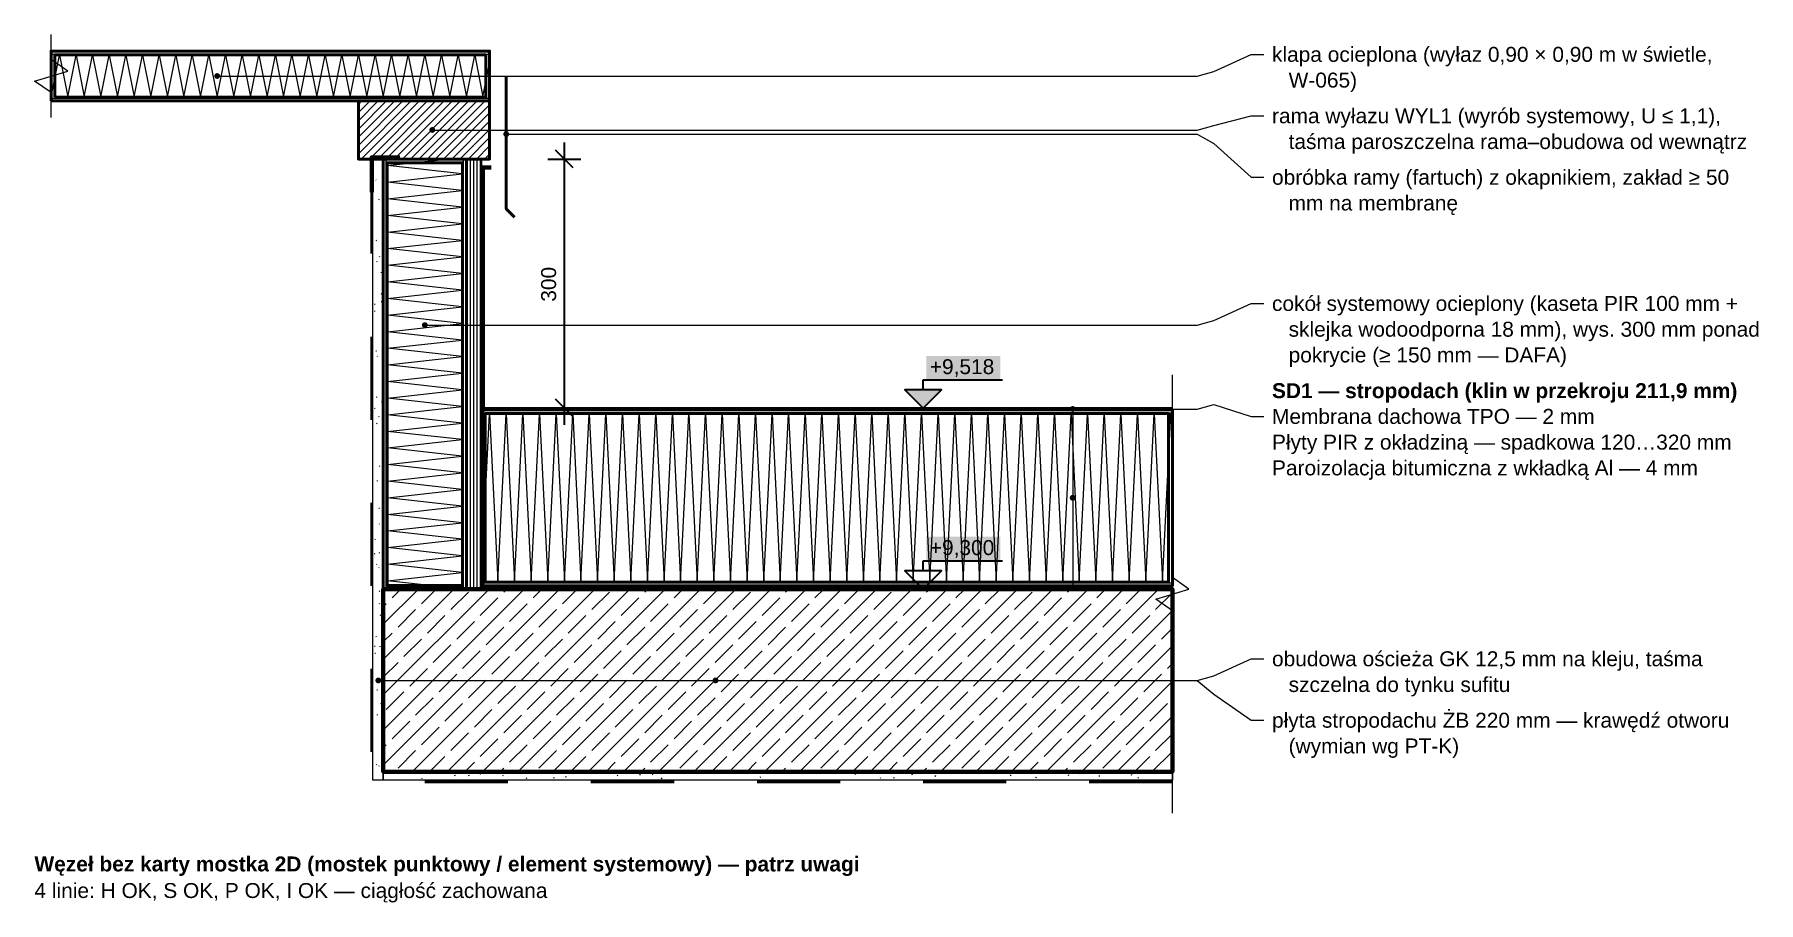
# Model space of a CAD drawing. Header units: metres. Extents: x -0.4 to 23.8, y -0.4 to 0.7.
# Drawn here: x -0.42 to 1.656, y -0.377 to 0.668 of the extents above.
import ezdxf

# ---------------------------------------------------------------- set-up
doc = ezdxf.new("R2010")
doc.units = ezdxf.units.M
doc.linetypes.add('KRESKOWA', pattern=[5.25, 4.2, -1.05])
for name, color, linetype, lineweight, true_color in [('A-DET-HYDRO', 5, 'Continuous', 50, 0x1565c0), ('A-DET-IZOL', 30, 'Continuous', 35, 0xef6c00), ('A-DET-PARO', 6, 'Continuous', 35, 0x7b1fa2), ('A-DET-SZCZEL', 1, 'KRESKOWA', 35, 0xd32f2f)]:
    doc.layers.add(name, color=color, linetype=linetype, lineweight=lineweight, true_color=true_color)
for name, color, linetype, lineweight in [('A-DET-OBROBKI', 7, 'Continuous', 35), ('A-DET-OPIS', 2, 'Continuous', 25), ('A-DET-PRZERWA', 8, 'Continuous', 25), ('A-DET-TASMA', 6, 'Continuous', 50), ('A-KRESKOWANIE', 8, 'Continuous', 18), ('A-MASKA', 7, 'Continuous', 18), ('A-OPISY', 2, 'Continuous', 25), ('A-RZEDNE', 1, 'Continuous', 25), ('A-SCIANY-IZOL', 4, 'Continuous', 35), ('A-SCIANY-KONSTR', 7, 'Continuous', 50), ('A-SCIANY-WYK', 8, 'Continuous', 18), ('A-WARSTWY', 8, 'Continuous', 25), ('A-WYMIARY', 1, 'Continuous', 25)]:
    doc.layers.add(name, color=color, linetype=linetype, lineweight=lineweight)
doc.styles.add('PL_ARIAL', font='arial.ttf')
doc.styles.add('PL_ARIAL_B', font='arialbd.ttf')

msp = doc.modelspace()

# ---------------------------------------------------------------- hatches: boundary and pattern name
at = {"layer": 'A-MASKA', "true_color": 0xffffff}
for points in [[(0.654, 0.251), (0.7427, 0.251), (0.7427, 0.2809), (0.654, 0.2809)], [(0.654, 0.033), (0.7427, 0.033), (0.7427, 0.063), (0.654, 0.063)]]:
    msp.add_hatch(color=7, dxfattribs=at).paths.add_polyline_path(points)
at = {"layer": 'A-OPISY', "true_color": 0x000000}
for points in [[(-0.1965, 0.6179), (-0.1966, 0.6189), (-0.197, 0.6197), (-0.1975, 0.6204), (-0.1983, 0.621), (-0.1991, 0.6213), (-0.2, 0.6214), (-0.2009, 0.6213), (-0.2018, 0.621), (-0.2025, 0.6204), (-0.203, 0.6197), (-0.2034, 0.6189), (-0.2035, 0.6179), (-0.2034, 0.617), (-0.203, 0.6162), (-0.2025, 0.6155), (-0.2018, 0.6149), (-0.2009, 0.6146), (-0.2, 0.6144), (-0.1991, 0.6146), (-0.1983, 0.6149), (-0.1975, 0.6155), (-0.197, 0.6162), (-0.1966, 0.617)], [(0.0625, 0.5529), (0.0624, 0.5539), (0.062, 0.5547), (0.0615, 0.5554), (0.0607, 0.556), (0.0599, 0.5563), (0.059, 0.5564), (0.0581, 0.5563), (0.0573, 0.556), (0.0565, 0.5554), (0.056, 0.5547), (0.0556, 0.5539), (0.0555, 0.5529), (0.0556, 0.552), (0.056, 0.5512), (0.0565, 0.5505), (0.0573, 0.5499), (0.0581, 0.5496), (0.059, 0.5494), (0.0599, 0.5496), (0.0607, 0.5499), (0.0615, 0.5505), (0.062, 0.5512), (0.0624, 0.552)], [(0.1515, 0.5479), (0.1514, 0.5489), (0.151, 0.5497), (0.1505, 0.5504), (0.1498, 0.551), (0.1489, 0.5513), (0.148, 0.5514), (0.1471, 0.5513), (0.1463, 0.551), (0.1455, 0.5504), (0.145, 0.5497), (0.1446, 0.5489), (0.1445, 0.5479), (0.1446, 0.547), (0.145, 0.5462), (0.1455, 0.5455), (0.1463, 0.5449), (0.1471, 0.5446), (0.148, 0.5444), (0.1489, 0.5446), (0.1498, 0.5449), (0.1505, 0.5455), (0.151, 0.5462), (0.1514, 0.547)], [(0.0535, 0.3179), (0.0534, 0.3189), (0.053, 0.3197), (0.0525, 0.3204), (0.0517, 0.321), (0.0509, 0.3213), (0.05, 0.3214), (0.0491, 0.3213), (0.0483, 0.321), (0.0475, 0.3204), (0.047, 0.3197), (0.0466, 0.3189), (0.0465, 0.3179), (0.0466, 0.317), (0.047, 0.3162), (0.0475, 0.3155), (0.0483, 0.3149), (0.0491, 0.3146), (0.05, 0.3144), (0.0509, 0.3146), (0.0517, 0.3149), (0.0525, 0.3155), (0.053, 0.3162), (0.0534, 0.317)], [(0.8335, 0.2169), (0.8334, 0.2179), (0.833, 0.2187), (0.8325, 0.2194), (0.8317, 0.22), (0.8309, 0.2203), (0.83, 0.2204), (0.8291, 0.2203), (0.8282, 0.22), (0.8275, 0.2194), (0.827, 0.2187), (0.8266, 0.2179), (0.8265, 0.2169), (0.8266, 0.216), (0.827, 0.2152), (0.8275, 0.2145), (0.8282, 0.2139), (0.8291, 0.2136), (0.83, 0.2134), (0.8309, 0.2136), (0.8317, 0.2139), (0.8325, 0.2145), (0.833, 0.2152), (0.8334, 0.216)], [(0.8335, 0.11), (0.8334, 0.1109), (0.833, 0.1117), (0.8325, 0.1124), (0.8317, 0.113), (0.8309, 0.1134), (0.83, 0.1135), (0.8291, 0.1134), (0.8282, 0.113), (0.8275, 0.1124), (0.827, 0.1117), (0.8266, 0.1109), (0.8265, 0.11), (0.8266, 0.1091), (0.827, 0.1082), (0.8275, 0.1075), (0.8282, 0.1069), (0.8291, 0.1066), (0.83, 0.1065), (0.8309, 0.1066), (0.8317, 0.1069), (0.8325, 0.1075), (0.833, 0.1082), (0.8334, 0.1091)], [(0.8335, 0.002), (0.8334, 0.0029), (0.833, 0.0037), (0.8325, 0.0045), (0.8317, 0.005), (0.8309, 0.0054), (0.83, 0.0055), (0.8291, 0.0054), (0.8282, 0.005), (0.8275, 0.0045), (0.827, 0.0037), (0.8266, 0.0029), (0.8265, 0.002), (0.8266, 0.0011), (0.827, 0.0002), (0.8275, -0.0005), (0.8282, -0.001), (0.8291, -0.0014), (0.83, -0.0015), (0.8309, -0.0014), (0.8317, -0.001), (0.8325, -0.0005), (0.833, 0.0002), (0.8334, 0.0011)], [(-0.0025, -0.11), (-0.0026, -0.1091), (-0.003, -0.1082), (-0.0035, -0.1075), (-0.0043, -0.107), (-0.0051, -0.1066), (-0.006, -0.1065), (-0.0069, -0.1066), (-0.0078, -0.107), (-0.0085, -0.1075), (-0.009, -0.1082), (-0.0094, -0.1091), (-0.0095, -0.11), (-0.0094, -0.1109), (-0.009, -0.1118), (-0.0085, -0.1125), (-0.0078, -0.113), (-0.0069, -0.1134), (-0.006, -0.1135), (-0.0051, -0.1134), (-0.0043, -0.113), (-0.0035, -0.1125), (-0.003, -0.1118), (-0.0026, -0.1109)], [(0.4035, -0.11), (0.4034, -0.1091), (0.403, -0.1082), (0.4025, -0.1075), (0.4017, -0.107), (0.4009, -0.1066), (0.4, -0.1065), (0.3991, -0.1066), (0.3983, -0.107), (0.3975, -0.1075), (0.397, -0.1082), (0.3966, -0.1091), (0.3965, -0.11), (0.3966, -0.1109), (0.397, -0.1118), (0.3975, -0.1125), (0.3983, -0.113), (0.3991, -0.1134), (0.4, -0.1135), (0.4009, -0.1134), (0.4017, -0.113), (0.4025, -0.1125), (0.403, -0.1118), (0.4034, -0.1109)]]:
    msp.add_hatch(color=7, dxfattribs=at).paths.add_polyline_path(points)
at = {"layer": 'A-RZEDNE', "true_color": 0x000000}
msp.add_hatch(color=7, dxfattribs=at).paths.add_polyline_path([(0.65, 0.2179), (0.672, 0.2399), (0.628, 0.2399)])

# ---------------------------------------------------------------- linework, layer by layer
at = {"layer": 'A-DET-HYDRO', "linetype": 'Continuous', "lineweight": 70, "ltscale": 0.01, "true_color": 0x1565c0, "flags": 128}
for points in [[(0.95, 0.2169), (0.12, 0.2169), (0.12, 0.5079), (0.13, 0.5079)], [(0.118, 0.2169), (0.95, 0.2169)]]:
    msp.add_lwpolyline(points, dxfattribs=at)
at = {"layer": 'A-DET-IZOL', "lineweight": 50, "ltscale": 0.01, "true_color": 0xef6c00}
for points in [[(-0.3955, 0.5924), (-0.3955, 0.6434), (0.1235, 0.6434), (0.1235, 0.5924)], [(0.0955, 0.0045), (0.0045, 0.0045), (0.0045, 0.5134), (0.0955, 0.5134)], [(0.9455, 0.2114), (0.9455, 0.0085), (0.1225, 0.0085), (0.1225, 0.2114)]]:
    msp.add_lwpolyline(points, close=True, dxfattribs=at)
at = {"layer": 'A-DET-OBROBKI', "lineweight": 50, "ltscale": 0.01, "true_color": 0x000000}
msp.add_lwpolyline([(0.148, 0.6179), (0.148, 0.4579), (0.158, 0.4479)], dxfattribs=at)
at = {"layer": 'A-DET-PARO', "linetype": 'Continuous', "lineweight": 50, "ltscale": 0.01, "true_color": 0x7b1fa2, "flags": 128}
for points in [[(0.95, 0.002), (0.12, 0.002), (0.12, 0.2579)], [(0.118, 0.002), (0.95, 0.002)]]:
    msp.add_lwpolyline(points, dxfattribs=at)
at = {"layer": 'A-DET-PRZERWA', "lineweight": 25, "ltscale": 0.01, "true_color": 0x000000}
for points in [[(-0.4, 0.5679), (-0.4, 0.5979), (-0.42, 0.6119), (-0.38, 0.6239), (-0.4, 0.6379), (-0.4, 0.6679)], [(0.95, -0.27), (0.95, -0.026), (0.93, -0.012), (0.97, 0), (0.95, 0.014), (0.95, 0.2579)]]:
    msp.add_lwpolyline(points, dxfattribs=at)
at = {"layer": 'A-DET-SZCZEL', "linetype": 'KRESKOWA', "lineweight": 50, "ltscale": 0.01, "true_color": 0xd32f2f, "flags": 128}
msp.add_lwpolyline([(0.95, -0.232), (-0.014, -0.232), (-0.014, 0.4979)], dxfattribs=at)
at = {"layer": 'A-DET-TASMA', "linetype": 'Continuous', "lineweight": 100, "ltscale": 0.01, "true_color": 0x7b1fa2, "flags": 128}
msp.add_lwpolyline([(-0.014, 0.4779), (-0.014, 0.5199), (0.02, 0.5199)], dxfattribs=at)
at = {"layer": 'A-KRESKOWANIE', "lineweight": 25, "ltscale": 0.01}
for points in [[(-0.4, 0.6444), (0.128, 0.6444)], [(-0.4, 0.5929), (-0.39, 0.6429), (-0.38, 0.5929), (-0.37, 0.6429), (-0.36, 0.5929), (-0.35, 0.6429), (-0.34, 0.5929), (-0.33, 0.6429), (-0.32, 0.5929), (-0.31, 0.6429), (-0.3, 0.5929), (-0.29, 0.6429), (-0.28, 0.5929), (-0.27, 0.6429), (-0.26, 0.5929), (-0.25, 0.6429), (-0.24, 0.5929), (-0.23, 0.6429), (-0.22, 0.5929), (-0.21, 0.6429), (-0.2, 0.5929), (-0.19, 0.6429), (-0.18, 0.5929), (-0.17, 0.6429), (-0.16, 0.5929), (-0.15, 0.6429), (-0.14, 0.5929), (-0.13, 0.6429), (-0.12, 0.5929), (-0.11, 0.6429), (-0.1, 0.5929), (-0.09, 0.6429), (-0.08, 0.5929), (-0.07, 0.6429), (-0.06, 0.5929), (-0.05, 0.6429), (-0.04, 0.5929), (-0.03, 0.6429), (-0.02, 0.5929), (-0.01, 0.6429), (0, 0.5929), (0.01, 0.6429), (0.02, 0.5929), (0.03, 0.6429), (0.04, 0.5929), (0.05, 0.6429), (0.06, 0.5929), (0.07, 0.6429), (0.08, 0.5929), (0.09, 0.6429), (0.1, 0.5929), (0.11, 0.6429), (0.12, 0.5929), (0.128, 0.6329)], [(-0.4, 0.5914), (0.128, 0.5914)], [(-0.03, 0.5244), (0.0336, 0.5879)], [(-0.03, 0.5343), (0.0237, 0.5879)], [(-0.03, 0.5442), (0.0138, 0.5879)], [(-0.03, 0.5541), (0.0039, 0.5879)], [(-0.03, 0.564), (-0.006, 0.5879)], [(-0.03, 0.5739), (-0.0159, 0.5879)], [(-0.03, 0.5838), (-0.0258, 0.5879)], [(-0.0265, 0.5179), (0.0435, 0.5879)], [(-0.0166, 0.5179), (0.0534, 0.5879)], [(-0.0067, 0.5179), (0.0633, 0.5879)], [(0.0032, 0.5179), (0.0732, 0.5879)], [(0.0131, 0.5179), (0.0831, 0.5879)], [(0.023, 0.5179), (0.093, 0.5879)], [(0.0329, 0.5179), (0.1029, 0.5879)], [(0.0428, 0.5179), (0.1128, 0.5879)], [(0.0527, 0.5179), (0.1227, 0.5879)], [(0.0626, 0.5179), (0.128, 0.5834)], [(0.0725, 0.5179), (0.128, 0.5735)], [(0.0824, 0.5179), (0.128, 0.5636)], [(0.0923, 0.5179), (0.128, 0.5537)], [(0.1022, 0.5179), (0.128, 0.5438)], [(0.1121, 0.5179), (0.128, 0.5339)], [(0.122, 0.5179), (0.128, 0.524)], [(0.0035, 0), (0.0035, 0.5179)], [(0.095, 0), (0.005, 0.01), (0.095, 0.02), (0.005, 0.03), (0.095, 0.04), (0.005, 0.05), (0.095, 0.06), (0.005, 0.07), (0.095, 0.08), (0.005, 0.09), (0.095, 0.1), (0.005, 0.11), (0.095, 0.12), (0.005, 0.13), (0.095, 0.14), (0.005, 0.15), (0.095, 0.16), (0.005, 0.17), (0.095, 0.18), (0.005, 0.19), (0.095, 0.2), (0.005, 0.21), (0.095, 0.22), (0.005, 0.23), (0.095, 0.24), (0.005, 0.25), (0.095, 0.26), (0.005, 0.27), (0.095, 0.28), (0.005, 0.29), (0.095, 0.3), (0.005, 0.31), (0.095, 0.32), (0.005, 0.33), (0.095, 0.34), (0.005, 0.35), (0.095, 0.36), (0.005, 0.37), (0.095, 0.38), (0.005, 0.39), (0.095, 0.4), (0.005, 0.41), (0.095, 0.42), (0.005, 0.43), (0.095, 0.44), (0.005, 0.45), (0.095, 0.46), (0.005, 0.47), (0.095, 0.48), (0.005, 0.49), (0.095, 0.5), (0.005, 0.51), (0.0765, 0.5179)], [(0.0965, 0), (0.0965, 0.5179)], [(0.101, 0), (0.101, 0.5179)], [(0.105, 0), (0.105, 0.5179)], [(0.109, 0), (0.109, 0.5179)], [(0.113, 0), (0.113, 0.5179)], [(0.117, 0), (0.117, 0.5179)], [(-0.0085, 0.4923), (-0.0091, 0.4928)], [(-0.0047, 0.4689), (-0.0054, 0.4691)], [(-0.0086, 0.42), (-0.0078, 0.4203)], [(-0.0074, 0.3939), (-0.0077, 0.3946)], [(-0.0043, 0.3999), (-0.0047, 0.4006)], [(-0.0022, 0.3809), (-0.0023, 0.3817)], [(-0.0018, 0.3552), (-0.0024, 0.3557)], [(-0.0105, 0.3429), (-0.0099, 0.3435)], [(-0.0102, 0.3342), (-0.0104, 0.335)], [(-0.0024, 0.3462), (-0.0016, 0.3462)], [(-0.0083, 0.2866), (-0.0091, 0.2866)], [(-0.0074, 0.2801), (-0.0068, 0.2806)], [(-0.0081, 0.2311), (-0.0075, 0.2317)], [(-0.01, 0.2172), (-0.0102, 0.2179)], [(-0.0051, 0.2071), (-0.0055, 0.2078)], [(-0.0022, 0.2258), (-0.0014, 0.2259)], [(0.118, 0.2124), (0.95, 0.2124)], [(0.118, 0.009), (0.118, 0.009), (0.128, 0.2109), (0.138, 0.009), (0.148, 0.2109), (0.158, 0.009), (0.168, 0.2109), (0.178, 0.009), (0.188, 0.2109), (0.198, 0.009), (0.208, 0.2109), (0.218, 0.009), (0.228, 0.2109), (0.238, 0.009), (0.248, 0.2109), (0.258, 0.009), (0.268, 0.2109), (0.278, 0.009), (0.288, 0.2109), (0.298, 0.009), (0.308, 0.2109), (0.318, 0.009), (0.328, 0.2109), (0.338, 0.009), (0.348, 0.2109), (0.358, 0.009), (0.368, 0.2109), (0.378, 0.009), (0.388, 0.2109), (0.398, 0.009), (0.408, 0.2109), (0.418, 0.009), (0.428, 0.2109), (0.438, 0.009), (0.448, 0.2109), (0.458, 0.009), (0.468, 0.2109), (0.478, 0.009), (0.488, 0.2109), (0.498, 0.009), (0.508, 0.2109), (0.518, 0.009), (0.528, 0.2109), (0.538, 0.009), (0.548, 0.2109), (0.558, 0.009), (0.568, 0.2109), (0.578, 0.009), (0.588, 0.2109), (0.598, 0.009), (0.608, 0.2109), (0.618, 0.009), (0.628, 0.2109), (0.638, 0.009), (0.648, 0.2109), (0.658, 0.009), (0.668, 0.2109), (0.678, 0.009), (0.688, 0.2109), (0.698, 0.009), (0.708, 0.2109), (0.718, 0.009), (0.728, 0.2109), (0.738, 0.009), (0.748, 0.2109), (0.758, 0.009), (0.768, 0.2109), (0.778, 0.009), (0.788, 0.2109), (0.798, 0.009), (0.808, 0.2109), (0.818, 0.009), (0.828, 0.2109), (0.838, 0.009), (0.848, 0.2109), (0.858, 0.009), (0.868, 0.2109), (0.878, 0.009), (0.888, 0.2109), (0.898, 0.009), (0.908, 0.2109), (0.918, 0.009), (0.928, 0.2109), (0.938, 0.009), (0.948, 0.2109), (0.95, 0.1706)], [(-0.0081, 0.1992), (-0.0076, 0.1999)], [(-0.0038, 0.1476), (-0.0046, 0.148)], [(-0.0071, 0.1301), (-0.0072, 0.1309)], [(-0.0053, 0.0973), (-0.0045, 0.0974)], [(-0.005, 0.0781), (-0.0046, 0.0788)], [(-0.0108, 0.0424), (-0.01, 0.0427)], [(-0.0099, 0.0599), (-0.0096, 0.0606)], [(-0.004, 0.0434), (-0.0048, 0.0437)], [(-0.0083, 0.0295), (-0.0078, 0.0301)], [(-0.0054, 0.0255), (-0.0051, 0.0262)], [(0, -0.2121), (0.2121, 0)], [(0, -0.1697), (0.1697, 0)], [(0, -0.1273), (0.1273, 0)], [(0, -0.0849), (0.0849, 0)], [(0, -0.0424), (0.0424, 0)], [(0.0106, -0.0106), (0.0212, 0)], [(0.0346, -0.22), (0.2546, 0)], [(0.046, -0.0177), (0.0636, 0)], [(0.077, -0.22), (0.297, 0)], [(0.118, 0.0075), (0.95, 0.0075)], [(0.1194, -0.22), (0.3394, 0)], [(0.145, -0.0035), (0.1485, 0)], [(0.1618, -0.22), (0.3818, 0)], [(0.1803, -0.0106), (0.1909, 0)], [(0.2043, -0.22), (0.4243, 0)], [(0.2157, -0.0177), (0.2333, 0)], [(0.2467, -0.22), (0.4667, 0)], [(0.2891, -0.22), (0.5091, 0)], [(0.3147, -0.0035), (0.3182, 0)], [(0.3315, -0.22), (0.5515, 0)], [(0.35, -0.0106), (0.3606, 0)], [(0.374, -0.22), (0.594, 0)], [(0.3854, -0.0177), (0.4031, 0)], [(0.4164, -0.22), (0.6364, 0)], [(0.4588, -0.22), (0.6788, 0)], [(0.4844, -0.0035), (0.4879, 0)], [(0.5012, -0.22), (0.7212, 0)], [(0.5197, -0.0106), (0.5303, 0)], [(0.5437, -0.22), (0.7637, 0)], [(0.5551, -0.0177), (0.5728, 0)], [(0.5861, -0.22), (0.8061, 0)], [(0.6285, -0.22), (0.8485, 0)], [(0.6541, -0.0035), (0.6576, 0)], [(0.671, -0.22), (0.891, 0)], [(0.6894, -0.0106), (0.7, 0)], [(0.7134, -0.22), (0.9334, 0)], [(0.7248, -0.0177), (0.7425, 0)], [(0.8238, -0.0035), (0.8273, 0)], [(0.8591, -0.0106), (0.8697, 0)], [(0.8945, -0.0177), (0.9122, 0)], [(-0.0048, -0.0027), (-0.0042, -0.0021)], [(-0.0046, -0.0176), (-0.0043, -0.0169)], [(0, -0.0212), (0.0035, -0.0177)], [(0.0813, -0.0247), (0.1025, -0.0035)], [(0.1167, -0.0318), (0.1379, -0.0106)], [(0.152, -0.0389), (0.1732, -0.0177)], [(0.251, -0.0247), (0.2722, -0.0035)], [(0.2864, -0.0318), (0.3076, -0.0106)], [(0.3217, -0.0389), (0.3429, -0.0177)], [(0.4207, -0.0247), (0.4419, -0.0035)], [(0.4561, -0.0318), (0.4773, -0.0106)], [(0.4914, -0.0389), (0.5127, -0.0177)], [(0.5904, -0.0247), (0.6116, -0.0035)], [(0.6258, -0.0318), (0.647, -0.0106)], [(0.6611, -0.0389), (0.6824, -0.0177)], [(0.7601, -0.0247), (0.7814, -0.0035)], [(0.7955, -0.0318), (0.8167, -0.0106)], [(0.8309, -0.0389), (0.8521, -0.0177)], [(0.9298, -0.0247), (0.95, -0.0046)], [(-0.0036, -0.0313), (-0.0029, -0.031)], [(0.0177, -0.046), (0.0389, -0.0247)], [(0.053, -0.053), (0.0742, -0.0318)], [(0.0884, -0.0601), (0.1096, -0.0389)], [(0.1874, -0.046), (0.2086, -0.0247)], [(0.2227, -0.053), (0.244, -0.0318)], [(0.2581, -0.0601), (0.2793, -0.0389)], [(0.3571, -0.046), (0.3783, -0.0247)], [(0.3924, -0.053), (0.4137, -0.0318)], [(0.4278, -0.0601), (0.449, -0.0389)], [(0.5268, -0.046), (0.548, -0.0247)], [(0.5621, -0.053), (0.5834, -0.0318)], [(0.5975, -0.0601), (0.6187, -0.0389)], [(0.6965, -0.046), (0.7177, -0.0247)], [(0.7319, -0.053), (0.7531, -0.0318)], [(0.7558, -0.22), (0.95, -0.0258)], [(0.7672, -0.0601), (0.7884, -0.0389)], [(0.8662, -0.046), (0.8874, -0.0247)], [(0.9016, -0.053), (0.9228, -0.0318)], [(-0.0084, -0.0579), (-0.0086, -0.0571)], [(0, -0.0636), (0.0106, -0.053)], [(0.0247, -0.0813), (0.046, -0.0601)], [(0.1237, -0.0672), (0.145, -0.046)], [(0.1591, -0.0742), (0.1803, -0.053)], [(0.1945, -0.0813), (0.2157, -0.0601)], [(0.2934, -0.0672), (0.3147, -0.046)], [(0.3288, -0.0742), (0.35, -0.053)], [(0.3642, -0.0813), (0.3854, -0.0601)], [(0.4632, -0.0672), (0.4844, -0.046)], [(0.4985, -0.0742), (0.5197, -0.053)], [(0.5339, -0.0813), (0.5551, -0.0601)], [(0.6329, -0.0672), (0.6541, -0.046)], [(0.6682, -0.0742), (0.6894, -0.053)], [(0.7036, -0.0813), (0.7248, -0.0601)], [(0.8026, -0.0672), (0.8238, -0.046)], [(0.8379, -0.0742), (0.8591, -0.053)], [(0.8733, -0.0813), (0.8945, -0.0601)], [(0.9369, -0.0601), (0.95, -0.047)], [(-0.01, -0.0691), (-0.0105, -0.0685)], [(-0.0101, -0.0771), (-0.0093, -0.0771)], [(-0.0037, -0.0694), (-0.0036, -0.0686)], [(0.0601, -0.0884), (0.0813, -0.0672)], [(0.0955, -0.0955), (0.1167, -0.0742)], [(0.1308, -0.1025), (0.152, -0.0813)], [(0.2298, -0.0884), (0.251, -0.0672)], [(0.2652, -0.0955), (0.2864, -0.0742)], [(0.3005, -0.1025), (0.3217, -0.0813)], [(0.3995, -0.0884), (0.4207, -0.0672)], [(0.4349, -0.0955), (0.4561, -0.0742)], [(0.4702, -0.1025), (0.4914, -0.0813)], [(0.5692, -0.0884), (0.5904, -0.0672)], [(0.6046, -0.0955), (0.6258, -0.0742)], [(0.6399, -0.1025), (0.6611, -0.0813)], [(0.7389, -0.0884), (0.7601, -0.0672)], [(0.7743, -0.0955), (0.7955, -0.0742)], [(0.7982, -0.22), (0.95, -0.0682)], [(0.8096, -0.1025), (0.8309, -0.0813)], [(0.9086, -0.0884), (0.9298, -0.0672)], [(0, -0.1061), (0.0177, -0.0884)], [(0.0318, -0.1167), (0.053, -0.0955)], [(0.0672, -0.1237), (0.0884, -0.1025)], [(0.1662, -0.1096), (0.1874, -0.0884)], [(0.2015, -0.1167), (0.2227, -0.0955)], [(0.2369, -0.1237), (0.2581, -0.1025)], [(0.3359, -0.1096), (0.3571, -0.0884)], [(0.3712, -0.1167), (0.3924, -0.0955)], [(0.4066, -0.1237), (0.4278, -0.1025)], [(0.5056, -0.1096), (0.5268, -0.0884)], [(0.5409, -0.1167), (0.5621, -0.0955)], [(0.5763, -0.1237), (0.5975, -0.1025)], [(0.6753, -0.1096), (0.6965, -0.0884)], [(0.7106, -0.1167), (0.7319, -0.0955)], [(0.746, -0.1237), (0.7672, -0.1025)], [(0.845, -0.1096), (0.8662, -0.0884)], [(0.8803, -0.1167), (0.9016, -0.0955)], [(0.9157, -0.1237), (0.9369, -0.1025)], [(0.944, -0.0955), (0.95, -0.0894)], [(-0.0077, -0.1214), (-0.0069, -0.1212)], [(-0.0053, -0.1079), (-0.0061, -0.1077)], [(0.0035, -0.145), (0.0247, -0.1237)], [(0.1025, -0.1308), (0.1237, -0.1096)], [(0.1379, -0.1379), (0.1591, -0.1167)], [(0.1732, -0.145), (0.1945, -0.1237)], [(0.2722, -0.1308), (0.2934, -0.1096)], [(0.3076, -0.1379), (0.3288, -0.1167)], [(0.3429, -0.145), (0.3642, -0.1237)], [(0.4419, -0.1308), (0.4632, -0.1096)], [(0.4773, -0.1379), (0.4985, -0.1167)], [(0.5127, -0.145), (0.5339, -0.1237)], [(0.6116, -0.1308), (0.6329, -0.1096)], [(0.647, -0.1379), (0.6682, -0.1167)], [(0.6824, -0.145), (0.7036, -0.1237)], [(0.7814, -0.1308), (0.8026, -0.1096)], [(0.8167, -0.1379), (0.8379, -0.1167)], [(0.8407, -0.22), (0.95, -0.1107)], [(0.8521, -0.145), (0.8733, -0.1237)], [(-0.0029, -0.1378), (-0.0021, -0.1375)], [(0.0389, -0.152), (0.0601, -0.1308)], [(0.0742, -0.1591), (0.0955, -0.1379)], [(0.1096, -0.1662), (0.1308, -0.145)], [(0.2086, -0.152), (0.2298, -0.1308)], [(0.244, -0.1591), (0.2652, -0.1379)], [(0.2793, -0.1662), (0.3005, -0.145)], [(0.3783, -0.152), (0.3995, -0.1308)], [(0.4137, -0.1591), (0.4349, -0.1379)], [(0.449, -0.1662), (0.4702, -0.145)], [(0.548, -0.152), (0.5692, -0.1308)], [(0.5834, -0.1591), (0.6046, -0.1379)], [(0.6187, -0.1662), (0.6399, -0.145)], [(0.7177, -0.152), (0.7389, -0.1308)], [(0.7531, -0.1591), (0.7743, -0.1379)], [(0.7884, -0.1662), (0.8096, -0.145)], [(0.8874, -0.152), (0.9086, -0.1308)], [(0.9228, -0.1591), (0.944, -0.1379)], [(-0.0069, -0.152), (-0.0069, -0.1512)], [(0.0106, -0.1803), (0.0318, -0.1591)], [(0.145, -0.1732), (0.1662, -0.152)], [(0.1803, -0.1803), (0.2015, -0.1591)], [(0.3147, -0.1732), (0.3359, -0.152)], [(0.35, -0.1803), (0.3712, -0.1591)], [(0.4844, -0.1732), (0.5056, -0.152)], [(0.5197, -0.1803), (0.5409, -0.1591)], [(0.6541, -0.1732), (0.6753, -0.152)], [(0.6894, -0.1803), (0.7106, -0.1591)], [(0.8238, -0.1732), (0.845, -0.152)], [(0.8591, -0.1803), (0.8803, -0.1591)], [(0.8831, -0.22), (0.95, -0.1531)], [(0.046, -0.1874), (0.0672, -0.1662)], [(0.0813, -0.1945), (0.1025, -0.1732)], [(0.1167, -0.2015), (0.1379, -0.1803)], [(0.2157, -0.1874), (0.2369, -0.1662)], [(0.251, -0.1945), (0.2722, -0.1732)], [(0.2864, -0.2015), (0.3076, -0.1803)], [(0.3854, -0.1874), (0.4066, -0.1662)], [(0.4207, -0.1945), (0.4419, -0.1732)], [(0.4561, -0.2015), (0.4773, -0.1803)], [(0.5551, -0.1874), (0.5763, -0.1662)], [(0.5904, -0.1945), (0.6116, -0.1732)], [(0.6258, -0.2015), (0.647, -0.1803)], [(0.7248, -0.1874), (0.746, -0.1662)], [(0.7601, -0.1945), (0.7814, -0.1732)], [(0.7955, -0.2015), (0.8167, -0.1803)], [(0.8945, -0.1874), (0.9157, -0.1662)], [(0.9298, -0.1945), (0.95, -0.1743)], [(0, -0.1909), (0.0035, -0.1874)], [(0.0177, -0.2157), (0.0389, -0.1945)], [(0.0558, -0.22), (0.0742, -0.2015)], [(0.152, -0.2086), (0.1732, -0.1874)], [(0.1874, -0.2157), (0.2086, -0.1945)], [(0.2255, -0.22), (0.244, -0.2015)], [(0.3217, -0.2086), (0.3429, -0.1874)], [(0.3571, -0.2157), (0.3783, -0.1945)], [(0.3952, -0.22), (0.4137, -0.2015)], [(0.4914, -0.2086), (0.5127, -0.1874)], [(0.5268, -0.2157), (0.548, -0.1945)], [(0.5649, -0.22), (0.5834, -0.2015)], [(0.6611, -0.2086), (0.6824, -0.1874)], [(0.6965, -0.2157), (0.7177, -0.1945)], [(0.7346, -0.22), (0.7531, -0.2015)], [(0.8309, -0.2086), (0.8521, -0.1874)], [(0.8662, -0.2157), (0.8874, -0.1945)], [(0.9043, -0.22), (0.9228, -0.2015)], [(0.9255, -0.22), (0.95, -0.1955)], [(-0.0079, -0.212), (-0.0084, -0.2114)], [(-0.0055, -0.2132), (-0.0048, -0.2127)], [(0.0462, -0.2282), (0.0469, -0.2272)], [(0.0856, -0.2245), (0.0868, -0.2242)], [(0.0982, -0.22), (0.1096, -0.2086)], [(0.1027, -0.2246), (0.1038, -0.2241)], [(0.117, -0.2227), (0.1175, -0.2216)], [(0.1406, -0.22), (0.145, -0.2157)], [(0.1449, -0.2248), (0.1438, -0.2244)], [(0.1724, -0.2279), (0.1728, -0.2268)], [(0.2055, -0.2276), (0.2059, -0.2264)], [(0.2202, -0.2269), (0.2199, -0.2258)], [(0.2679, -0.22), (0.2793, -0.2086)], [(0.2823, -0.2249), (0.2815, -0.224)], [(0.3093, -0.2239), (0.3092, -0.2227)], [(0.3103, -0.22), (0.3147, -0.2157)], [(0.3241, -0.2234), (0.3251, -0.2228)], [(0.3345, -0.228), (0.3356, -0.2274)], [(0.4376, -0.22), (0.449, -0.2086)], [(0.4536, -0.2263), (0.4547, -0.226)], [(0.48, -0.22), (0.4844, -0.2157)], [(0.5679, -0.2234), (0.5686, -0.2224)], [(0.5992, -0.2282), (0.5988, -0.2271)], [(0.6073, -0.22), (0.6187, -0.2086)], [(0.6146, -0.2278), (0.615, -0.2266)], [(0.623, -0.2225), (0.6236, -0.2214)], [(0.6373, -0.224), (0.6367, -0.2229)], [(0.6497, -0.22), (0.6541, -0.2157)], [(0.6644, -0.2255), (0.6653, -0.2246)], [(0.7548, -0.2243), (0.7558, -0.2235)], [(0.777, -0.22), (0.7884, -0.2086)], [(0.7869, -0.2271), (0.7857, -0.227)], [(0.8194, -0.22), (0.8238, -0.2157)], [(0.8257, -0.2246), (0.8247, -0.2239)], [(0.8387, -0.2226), (0.8376, -0.2221)], [(0.8615, -0.2247), (0.8627, -0.2247)], [(0.9009, -0.2239), (0.9014, -0.2227)], [(0.9083, -0.2275), (0.9094, -0.2269)], [(0.9467, -0.22), (0.95, -0.2167)]]:
    msp.add_lwpolyline(points, dxfattribs=at)
at = {"layer": 'A-OPISY', "lineweight": 18, "ltscale": 0.01}
for points in [[(-0.2, 0.6179), (0.98, 0.6179), (1, 0.6235), (1.045, 0.644), (1.06, 0.644)], [(0.059, 0.5529), (0.98, 0.5529), (1, 0.5585), (1.045, 0.57), (1.06, 0.57)], [(0.148, 0.5479), (0.98, 0.5479), (1, 0.5365), (1.045, 0.496), (1.06, 0.496)], [(0.05, 0.3179), (0.98, 0.3179), (1, 0.3235), (1.045, 0.344), (1.06, 0.344)], [(0.83, 0.2169), (0.98, 0.2169), (1, 0.2225), (1.045, 0.208), (1.06, 0.208)], [(0.83, 0.2169), (0.83, 0.11), (0.83, 0.002)], [(-0.006, -0.11), (0.98, -0.11), (1, -0.1044), (1.045, -0.0839), (1.06, -0.0839)], [(0.4, -0.11), (0.98, -0.11), (1, -0.1264), (1.045, -0.1579), (1.06, -0.1579)]]:
    msp.add_lwpolyline(points, dxfattribs=at)
at = {"layer": 'A-RZEDNE', "lineweight": 35, "ltscale": 0.01}
for points in [[(0.65, 0.2399), (0.65, 0.2519)], [(0.65, 0.2519), (0.7457, 0.2519)], [(0.625, 0.2179), (0.68, 0.2179)], [(0.65, 0.022), (0.65, 0.034)], [(0.65, 0.034), (0.7457, 0.034)], [(0.625, 0), (0.68, 0)]]:
    msp.add_lwpolyline(points, dxfattribs=at)
for points in [[(0.65, 0.2179), (0.672, 0.2399), (0.628, 0.2399)], [(0.65, 0), (0.672, 0.022), (0.628, 0.022)]]:
    msp.add_lwpolyline(points, close=True, dxfattribs=at)
at = {"layer": 'A-SCIANY-IZOL', "lineweight": 50, "ltscale": 0.01}
for points in [[(-0.4, 0.5879), (-0.4, 0.5879), (-0.4, 0.6479), (-0.4, 0.6479), (-0.4, 0.6479), (0.128, 0.6479), (0.128, 0.6479), (0.128, 0.6479), (0.128, 0.5879), (0.128, 0.5879), (0.128, 0.5879), (-0.4, 0.5879)], [(0, 0.5179), (0, 0.5179), (0.1, 0.5179), (0.1, 0.5179), (0.1, 0.5179), (0.1, 0), (0.1, 0), (0.1, 0), (0, 0), (0, 0), (0, 0), (0, 0.5179)], [(0.118, 0.2159), (0.118, 0.2159), (0.118, 0.2159), (0.95, 0.2159), (0.95, 0.2159), (0.95, 0.2159), (0.95, 0.004), (0.95, 0.004), (0.95, 0.004), (0.118, 0.004), (0.118, 0.004), (0.118, 0.004)]]:
    msp.add_lwpolyline(points, close=True, dxfattribs=at)
at = {"layer": 'A-SCIANY-KONSTR', "lineweight": 50, "ltscale": 0.01}
msp.add_lwpolyline([(-0.03, 0.5879), (-0.03, 0.5879), (-0.03, 0.5879), (0.128, 0.5879), (0.128, 0.5879), (0.128, 0.5879), (0.128, 0.5179), (0.128, 0.5179), (0.128, 0.5179), (-0.03, 0.5179), (-0.03, 0.5179), (-0.03, 0.5179)], close=True, dxfattribs=at)
at = {"layer": 'A-SCIANY-KONSTR', "lineweight": 70, "ltscale": 0.01}
msp.add_lwpolyline([(0, 0), (0, 0), (0, 0), (0.95, 0), (0.95, 0), (0.95, 0), (0.95, -0.22), (0.95, -0.22), (0.95, -0.22), (0, -0.22), (0, -0.22), (0, -0.22)], close=True, dxfattribs=at)
at = {"layer": 'A-SCIANY-WYK', "lineweight": 25, "ltscale": 0.01}
for points in [[(-0.0125, 0.5179), (-0.0125, 0.5179), (0, 0.5179), (0, 0.5179), (0, 0.5179), (0, -0.23), (0, -0.23), (0, -0.23), (-0.0125, -0.23), (-0.0125, -0.23), (-0.0125, -0.23), (-0.0125, 0.5179)], [(0, -0.22), (0, -0.22), (0.95, -0.22), (0.95, -0.22), (0.95, -0.22), (0.95, -0.23), (0.95, -0.23), (0.95, -0.23), (0, -0.23), (0, -0.23), (0, -0.23), (0, -0.22)]]:
    msp.add_lwpolyline(points, close=True, dxfattribs=at)
at = {"layer": 'A-WARSTWY', "lineweight": 35, "ltscale": 0.01}
msp.add_lwpolyline([(0.1, 0.5179), (0.1, 0.5179), (0.1, 0.5179), (0.118, 0.5179), (0.118, 0.5179), (0.118, 0.5179), (0.118, 0), (0.118, 0), (0.118, 0), (0.1, 0), (0.1, 0), (0.1, 0)], close=True, dxfattribs=at)
at = {"layer": 'A-WYMIARY', "lineweight": 35, "ltscale": 0.01}
for points in [[(0.2286, 0.5073), (0.2074, 0.5286)], [(0.218, 0.1979), (0.218, 0.5379)], [(0.198, 0.5179), (0.238, 0.5179)], [(0.2286, 0.2073), (0.2074, 0.2286)], [(0.198, 0.2179), (0.238, 0.2179)]]:
    msp.add_lwpolyline(points, dxfattribs=at)

# ---------------------------------------------------------------- texts
at = {"layer": 'A-DET-OPIS', "style": 'PL_ARIAL_B'}
msp.add_text('Węzeł bez karty mostka 2D (mostek punktowy / element systemowy) — patrz uwagi', height=0.018, dxfattribs=at).set_placement((-0.42, -0.34))
at = {"layer": 'A-DET-OPIS', "true_color": 0x1a7f37, "style": 'PL_ARIAL'}
msp.add_text('4 linie: H OK, S OK, P OK, I OK — ciągłość zachowana', height=0.018, dxfattribs=at).set_placement((-0.42, -0.372))
at = {"layer": 'A-OPISY'}
for s, style, p in [('klapa ocieplona (wyłaz 0,90 × 0,90 m w świetle,', 'PL_ARIAL', (1.07, 0.635)), ('W-065)', 'PL_ARIAL', (1.09, 0.604)), ('rama wyłazu WYL1 (wyrób systemowy, U ≤ 1,1),', 'PL_ARIAL', (1.07, 0.561)), ('taśma paroszczelna rama–obudowa od wewnątrz', 'PL_ARIAL', (1.09, 0.53)), ('obróbka ramy (fartuch) z okapnikiem, zakład ≥ 50', 'PL_ARIAL', (1.07, 0.487)), ('mm na membranę', 'PL_ARIAL', (1.09, 0.456)), ('cokół systemowy ocieplony (kaseta PIR 100 mm +', 'PL_ARIAL', (1.07, 0.335)), ('sklejka wodoodporna 18 mm), wys. 300 mm ponad', 'PL_ARIAL', (1.09, 0.304)), ('pokrycie (≥ 150 mm — DAFA)', 'PL_ARIAL', (1.09, 0.273)), ('SD1 — stropodach (klin w przekroju 211,9 mm)', 'PL_ARIAL_B', (1.07, 0.23)), ('Membrana dachowa TPO — 2 mm', 'PL_ARIAL', (1.07, 0.199)), ('Płyty PIR z okładziną — spadkowa 120…320 mm', 'PL_ARIAL', (1.07, 0.168)), ('Paroizolacja bitumiczna z wkładką Al — 4 mm', 'PL_ARIAL', (1.07, 0.137)), ('obudowa ościeża GK 12,5 mm na kleju, taśma', 'PL_ARIAL', (1.07, -0.0929)), ('szczelna do tynku sufitu', 'PL_ARIAL', (1.09, -0.1239)), ('płyta stropodachu ŻB 220 mm — krawędź otworu', 'PL_ARIAL', (1.07, -0.1669)), ('(wymian wg PT-K)', 'PL_ARIAL', (1.09, -0.1979))]:
    msp.add_text(s, height=0.018, dxfattribs=dict(at, style=style)).set_placement(p)
at = {"layer": 'A-RZEDNE', "style": 'PL_ARIAL'}
for s, p in [('+9,518', (0.658, 0.2589)), ('+9,300', (0.658, 0.041))]:
    msp.add_text(s, height=0.018, dxfattribs=at).set_placement(p)
at = {"layer": 'A-WYMIARY', "style": 'PL_ARIAL'}
msp.add_text('300', height=0.018, rotation=90, dxfattribs=at).set_placement((0.208, 0.3461))

doc.saveas('drawing.dxf')
